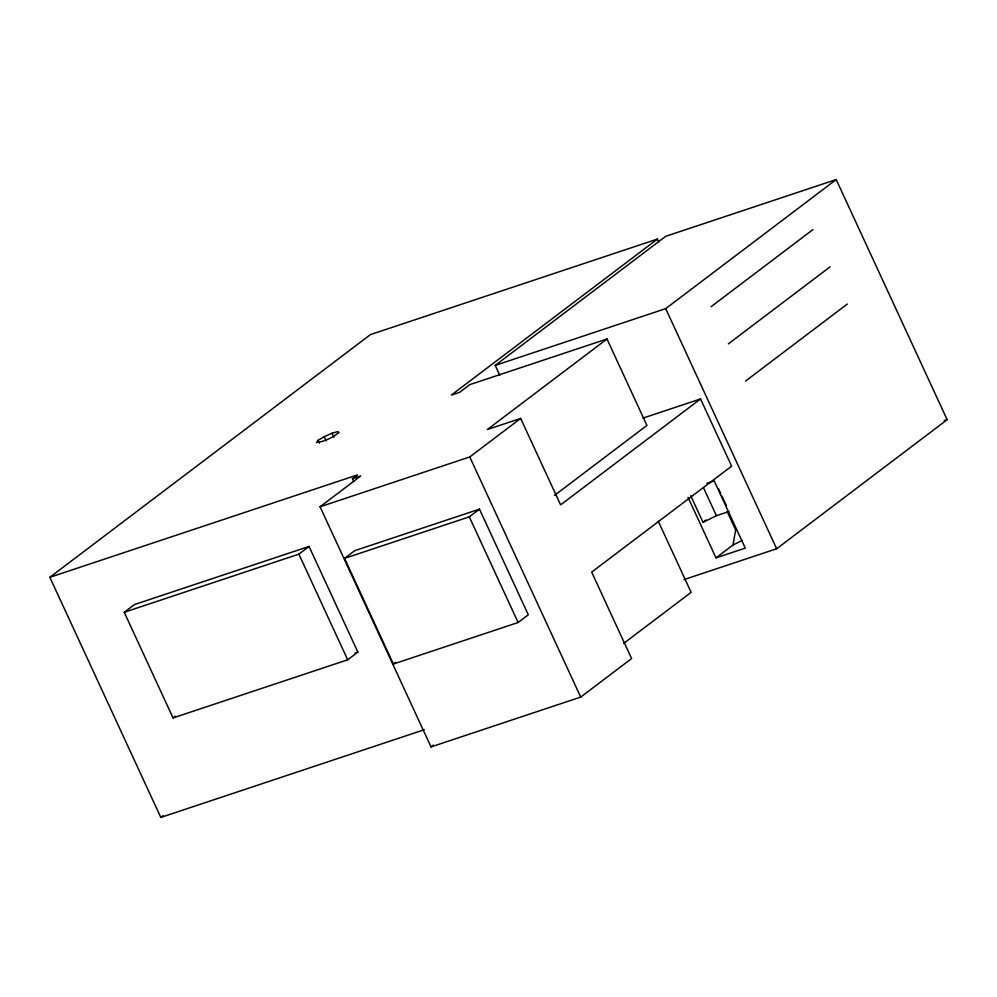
<?xml version="1.0" encoding="UTF-8"?>
<svg xmlns="http://www.w3.org/2000/svg" width="997" height="997" viewBox="0 0 997 997"><rect width="100%" height="100%" fill="white"/><g stroke="black" fill="none" stroke-linecap="round" stroke-linejoin="round"><path stroke-width="1.5" d="M688.055 497.391L715.996 557.871L732.92 545.06L735.686 530.005L727.199 511.635M318.068 440.338L316.523 442.481C324.748 441.659 332.512 437.471 339.017 432.511L337.846 431.564L332.001 433.209L324.187 436.686L318.068 440.338L319.339 443.079M424.336 729.704L160.804 817.428L49.85 577.3L370.485 334.581L657.397 239.081L658.705 241.91M124.239 612.27L134.408 604.568L309.058 546.443L357.873 652.088L347.691 659.802L173.054 717.927L124.239 612.27L298.876 554.145L309.058 546.443M657.397 239.081L451.28 395.124L459.592 392.357L469.774 384.643L606.986 338.98L646.928 425.42L554.457 495.422M499.784 375.271L495.222 365.388L665.709 236.314L836.196 179.572L947.15 419.7L776.651 548.761L683.954 579.618M353.773 481.563L352.464 478.734L357.549 474.884L49.85 577.3M643.115 418.055L700.555 398.937L731.624 466.172L591.67 572.116L631.612 658.568L580.715 697.09L431.016 746.915L320.062 506.788L360.777 475.968L352.464 478.734M606.986 338.98L487.383 429.508L520.658 418.441L560.601 504.881L700.555 398.937M320.062 506.788L469.761 456.962L520.658 418.441M495.222 365.388L665.697 308.634L836.196 179.572M344.551 558.37L354.733 550.668L479.482 509.143L528.298 614.8L518.116 622.502L393.366 664.027L344.551 558.37L469.3 516.845L479.482 509.143M711.148 306.64L812.941 229.597M173.054 717.927L175.31 716.22M728.346 343.865L830.14 266.81M160.804 817.428L163.147 815.646M745.544 381.078L847.338 304.035M393.366 664.027L395.635 662.307M690.709 495.708L703.01 522.328L706.063 520.01M431.016 746.915L433.483 745.046M623.586 643.476L691.133 592.343L658.269 521.232M703.01 522.328L716.419 515.711L729.056 511.498M732.92 545.06L742.404 540.374M706.885 483.321L714.201 480.89L745.27 548.126L715.996 557.871M944.209 420.672L947.15 419.7M354.944 653.072L357.873 652.088M665.697 308.634L776.651 548.761M718.7 489.091L720.644 493.291M721.94 496.095L726.464 505.89M703.471 487.695L716.419 515.711M469.761 456.962L580.715 697.09M469.3 516.845L518.116 622.502M332.001 433.209L333.895 437.334M324.187 436.686L326.081 440.799M298.876 554.145L347.691 659.802"/></g></svg>
